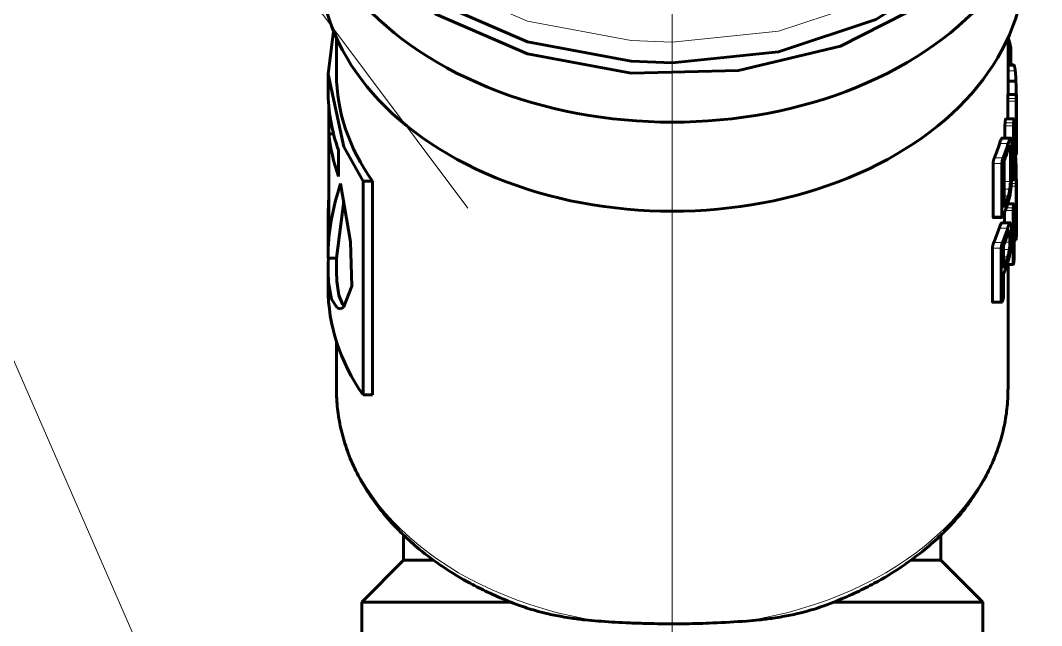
# Model space of a CAD drawing. Header units: millimetres. Extents: x -718 to 68664, y -49984 to -979.
# Drawn here: x 13132 to 13740, y -37069 to -36709 of the extents above; entities that cross this region are included whole.
import ezdxf

# ---------------------------------------------------------------- set-up
doc = ezdxf.new("R2010")
doc.units = ezdxf.units.MM
doc.linetypes.add('K5LT_BASIC', pattern=[0])
doc.linetypes.add('K5LT_THIN', pattern=[0])
doc.layers.add('Text', color=7, linetype='Continuous', lineweight=15)
doc.layers.add('ГВС (Т3)_20', color=10, linetype='Continuous', lineweight=25)
doc.layers.add('Системный слой (1)', color=7, linetype='Continuous', true_color=0xc26c6c6c)

# ---------------------------------------------------------------- blocks, each defined once
blk = doc.blocks.new('U657')
at = {"layer": 'Системный слой (1)', "color": 150, "linetype": 'K5LT_BASIC', "lineweight": 60, "true_color": 0x0080ff}
for p, q in [((780.031, 160.318), (775.555, 159.388)), ((775.555, 159.388), (771.457, 156.675)), ((771.457, 156.675), (768.084, 152.409)), ((768.084, 152.409), (765.722, 146.95)), ((765.722, 146.95), (764.571, 140.762)), ((764.571, 140.762), (764.475, 138.318)), ((764.475, 138.318), (765.133, 131.987)), ((765.133, 131.987), (767.052, 126.192)), ((767.052, 126.192), (770.068, 121.423)), ((770.068, 121.423), (773.928, 118.083)), ((773.928, 118.083), (778.304, 116.455)), ((778.304, 116.455), (780.031, 116.318))]:
    blk.add_line(p, q, dxfattribs=at)
blk = doc.blocks.new('U662')
at = {"layer": 'Системный слой (1)', "color": 7, "linetype": 'K5LT_THIN', "lineweight": 18}
for p, q in [((781.263, 160.318), (776.786, 159.388)), ((776.786, 159.388), (772.688, 156.675)), ((772.688, 156.675), (769.316, 152.409)), ((769.316, 152.409), (766.954, 146.95)), ((766.954, 146.95), (765.803, 140.762)), ((765.803, 140.762), (765.706, 138.318)), ((765.706, 138.318), (766.364, 131.987)), ((766.364, 131.987), (768.283, 126.192)), ((768.283, 126.192), (771.299, 121.423)), ((771.299, 121.423), (775.159, 118.083)), ((775.159, 118.083), (779.535, 116.455)), ((779.535, 116.455), (781.263, 116.318))]:
    blk.add_line(p, q, dxfattribs=at)
blk = doc.blocks.new('U720')
at = {"layer": 'Системный слой (1)', "color": 150, "linetype": 'K5LT_BASIC', "lineweight": 60, "true_color": 0x0080ff}
for p, q in [((745.03, 158.318), (747.882, 158.318)), ((763.796, 158.318), (765.958, 158.318))]:
    blk.add_line(p, q, dxfattribs=at)
blk = doc.blocks.new('U721')
at = {"layer": 'Системный слой (1)', "color": 150, "linetype": 'K5LT_BASIC', "lineweight": 60, "true_color": 0x0080ff}
for p, q in [((745.03, 118.318), (752.456, 118.318)), ((762.596, 118.318), (765.958, 118.318))]:
    blk.add_line(p, q, dxfattribs=at)
blk = doc.blocks.new('U725')
at = {"layer": 'Системный слой (1)', "color": 150, "linetype": 'K5LT_BASIC', "lineweight": 60, "true_color": 0x0080ff}
for p, q in [((734.858, 154.318), (734.858, 152.532)), ((734.858, 124.104), (734.858, 122.318))]:
    blk.add_line(p, q, dxfattribs=at)
blk = doc.blocks.new('U726')
at = {"layer": 'Системный слой (1)', "color": 150, "linetype": 'K5LT_BASIC', "lineweight": 60, "true_color": 0x0080ff}
for p, q in [((779.324, 160.318), (774.848, 159.388)), ((779.678, 160.313), (779.324, 160.318)), ((774.848, 159.388), (770.75, 156.675)), ((770.75, 156.675), (767.377, 152.409)), ((767.377, 152.409), (765.015, 146.95)), ((765.015, 146.95), (763.864, 140.762)), ((763.864, 140.762), (764.021, 134.367)), ((764.021, 134.367), (765.472, 128.306)), ((765.472, 128.306), (768.096, 123.092)), ((768.096, 123.092), (771.669, 119.167)), ((771.669, 119.167), (775.89, 116.861)), ((775.89, 116.861), (779.324, 116.318)), ((779.324, 116.318), (779.678, 116.324))]:
    blk.add_line(p, q, dxfattribs=at)
blk = doc.blocks.new('U727')
at = {"layer": 'Системный слой (1)', "color": 150, "linetype": 'K5LT_BASIC', "lineweight": 60, "true_color": 0x0080ff}
for p, q in [((762.85, 117.829), (762.596, 117.826)), ((763.118, 117.835), (762.85, 117.829)), ((763.39, 117.844), (763.118, 117.835))]:
    blk.add_line(p, q, dxfattribs=at)
blk = doc.blocks.new('U728')
at = {"layer": 'Системный слой (1)', "color": 150, "linetype": 'K5LT_BASIC', "lineweight": 60, "true_color": 0x0080ff}
for p, q in [((759.675, 118.092), (759.85, 118.097)), ((759.85, 118.097), (759.958, 118.116)), ((759.958, 118.116), (759.992, 118.147)), ((759.992, 118.147), (759.992, 118.148))]:
    blk.add_line(p, q, dxfattribs=at)
blk = doc.blocks.new('U729')
at = {"layer": 'Системный слой (1)', "color": 150, "linetype": 'K5LT_BASIC', "lineweight": 60, "true_color": 0x0080ff}
for p, q in [((756.016, 117.955), (756.047, 117.958)), ((756.047, 117.958), (756.073, 117.961)), ((756.073, 117.961), (756.085, 117.965)), ((756.083, 117.967), (756.08, 117.968)), ((756.084, 117.966), (756.083, 117.967)), ((756.085, 117.965), (756.084, 117.966))]:
    blk.add_line(p, q, dxfattribs=at)
blk = doc.blocks.new('U730')
at = {"layer": 'Системный слой (1)', "color": 150, "linetype": 'K5LT_BASIC', "lineweight": 60, "true_color": 0x0080ff}
for p, q in [((757.473, 117.821), (757.51, 117.821)), ((757.51, 117.821), (757.535, 117.821)), ((757.535, 117.821), (757.544, 117.821)), ((757.544, 117.821), (757.542, 117.822))]:
    blk.add_line(p, q, dxfattribs=at)
blk = doc.blocks.new('U731')
at = {"layer": 'Системный слой (1)', "color": 150, "linetype": 'K5LT_BASIC', "lineweight": 60, "true_color": 0x0080ff}
for p, q in [((759.333, 118.178), (759.431, 118.181)), ((759.431, 118.181), (759.491, 118.193)), ((759.491, 118.193), (759.509, 118.213)), ((759.509, 118.213), (759.509, 118.213))]:
    blk.add_line(p, q, dxfattribs=at)
blk = doc.blocks.new('U732')
at = {"layer": 'Системный слой (1)', "color": 150, "linetype": 'K5LT_BASIC', "lineweight": 60, "true_color": 0x0080ff}
for p, q in [((750.224, 118.71), (750.215, 118.699)), ((750.251, 118.717), (750.224, 118.71)), ((750.292, 118.719), (750.251, 118.717))]:
    blk.add_line(p, q, dxfattribs=at)
blk.add_arc((750.228, 118.699), 0.0139, 181.42736, 206.19226, dxfattribs=at)
blk = doc.blocks.new('U733')
at = {"layer": 'Системный слой (1)', "color": 150, "linetype": 'K5LT_BASIC', "lineweight": 60, "true_color": 0x0080ff}
for p, q in [((755.267, 118.672), (755.255, 118.661)), ((755.255, 118.661), (755.267, 118.645)), ((755.298, 118.677), (755.267, 118.672)), ((755.267, 118.645), (755.299, 118.626)), ((755.341, 118.679), (755.298, 118.677)), ((755.299, 118.626), (755.341, 118.608))]:
    blk.add_line(p, q, dxfattribs=at)
blk = doc.blocks.new('U734')
at = {"layer": 'Системный слой (1)', "color": 150, "linetype": 'K5LT_BASIC', "lineweight": 60, "true_color": 0x0080ff}
for p, q in [((757.518, 117.993), (757.509, 117.989)), ((757.509, 117.989), (757.509, 117.988)), ((757.509, 117.988), (757.509, 117.987)), ((757.509, 117.987), (757.51, 117.986)), ((757.545, 117.996), (757.518, 117.993)), ((757.586, 117.997), (757.545, 117.996))]:
    blk.add_line(p, q, dxfattribs=at)
blk = doc.blocks.new('U735')
at = {"layer": 'Системный слой (1)', "color": 150, "linetype": 'K5LT_BASIC', "lineweight": 60, "true_color": 0x0080ff}
for p, q in [((754.871, 118.127), (754.914, 118.137)), ((754.914, 118.137), (754.94, 118.151)), ((754.94, 118.151), (754.949, 118.167)), ((754.949, 118.167), (754.948, 118.171))]:
    blk.add_line(p, q, dxfattribs=at)
blk = doc.blocks.new('U736')
at = {"layer": 'Системный слой (1)', "color": 150, "linetype": 'K5LT_BASIC', "lineweight": 60, "true_color": 0x0080ff}
for p, q in [((757.798, 117.825), (757.544, 117.823)), ((758.066, 117.83), (757.798, 117.825)), ((758.337, 117.838), (758.066, 117.83))]:
    blk.add_line(p, q, dxfattribs=at)
blk = doc.blocks.new('U737')
at = {"layer": 'Системный слой (1)', "color": 150, "linetype": 'K5LT_BASIC', "lineweight": 60, "true_color": 0x0080ff}
for p, q in [((762.525, 117.819), (762.562, 117.819)), ((762.562, 117.819), (762.587, 117.819)), ((762.587, 117.819), (762.596, 117.82)), ((762.596, 117.82), (762.595, 117.82))]:
    blk.add_line(p, q, dxfattribs=at)
blk = doc.blocks.new('U738')
at = {"layer": 'Системный слой (1)', "color": 150, "linetype": 'K5LT_BASIC', "lineweight": 60, "true_color": 0x0080ff}
for p, q in [((764.361, 118.01), (764.358, 118.003)), ((764.351, 117.996), (764.339, 117.989)), ((764.358, 118.003), (764.351, 117.996))]:
    blk.add_line(p, q, dxfattribs=at)
blk = doc.blocks.new('U739')
at = {"layer": 'Системный слой (1)', "color": 150, "linetype": 'K5LT_BASIC', "lineweight": 60, "true_color": 0x0080ff}
for p, q in [((752.466, 118.011), (752.456, 118.006)), ((752.493, 118.014), (752.466, 118.011)), ((752.534, 118.015), (752.493, 118.014)), ((752.456, 118.006), (752.457, 118.005)), ((752.457, 118.005), (752.457, 118.004)), ((752.457, 118.004), (752.458, 118.003))]:
    blk.add_line(p, q, dxfattribs=at)
blk = doc.blocks.new('U740')
at = {"layer": 'Системный слой (1)', "color": 150, "linetype": 'K5LT_BASIC', "lineweight": 60, "true_color": 0x0080ff}
for p, q in [((761.068, 117.94), (761.1, 117.943)), ((761.1, 117.943), (761.125, 117.945)), ((761.125, 117.945), (761.137, 117.95)), ((761.135, 117.951), (761.132, 117.953)), ((761.137, 117.95), (761.135, 117.951)), ((761.137, 117.95), (761.137, 117.95))]:
    blk.add_line(p, q, dxfattribs=at)
blk = doc.blocks.new('U741')
at = {"layer": 'Системный слой (1)', "color": 150, "linetype": 'K5LT_BASIC', "lineweight": 60, "true_color": 0x0080ff}
for p, q in [((751.064, 158.818), (752.055, 158.818)), ((752.851, 158.818), (755.568, 158.818)), ((762.806, 158.818), (763.796, 158.818))]:
    blk.add_line(p, q, dxfattribs=at)
blk = doc.blocks.new('U742')
at = {"layer": 'Системный слой (1)', "color": 150, "linetype": 'K5LT_BASIC', "lineweight": 60, "true_color": 0x0080ff}
for p, q in [((750.643, 158.177), (750.095, 157.959)), ((751.472, 158.299), (750.643, 158.177)), ((752.055, 158.318), (751.472, 158.299)), ((750.095, 157.959), (749.949, 157.843))]:
    blk.add_line(p, q, dxfattribs=at)
blk = doc.blocks.new('U743')
at = {"layer": 'Системный слой (1)', "color": 150, "linetype": 'K5LT_BASIC', "lineweight": 60, "true_color": 0x0080ff}
for p, q in [((755.568, 158.818), (754.576, 158.77)), ((756.56, 158.77), (755.568, 158.818))]:
    blk.add_line(p, q, dxfattribs=at)
blk = doc.blocks.new('U744')
at = {"layer": 'Системный слой (1)', "color": 150, "linetype": 'K5LT_BASIC', "lineweight": 60, "true_color": 0x0080ff}
for p, q in [((763.796, 158.818), (759.479, 157.888)), ((766.365, 158.494), (763.796, 158.818)), ((759.479, 157.888), (757.43, 156.736))]:
    blk.add_line(p, q, dxfattribs=at)
blk = doc.blocks.new('U745')
at = {"layer": 'Системный слой (1)', "color": 150, "linetype": 'K5LT_BASIC', "lineweight": 60, "true_color": 0x0080ff}
for p, q in [((751.396, 158.794), (750.402, 158.609)), ((752.055, 158.818), (751.396, 158.794)), ((752.31, 158.815), (752.055, 158.818)), ((752.575, 158.806), (752.31, 158.815)), ((752.851, 158.791), (752.575, 158.806)), ((749.892, 158.288), (749.828, 158.101)), ((750.402, 158.609), (749.892, 158.288)), ((749.828, 158.101), (749.903, 157.897)), ((749.903, 157.897), (751.175, 157.406)), ((753.814, 157.48), (757.284, 158.073)), ((751.175, 157.406), (753.814, 157.48))]:
    blk.add_line(p, q, dxfattribs=at)

msp = doc.modelspace()

# ---------------------------------------------------------------- linework, layer by layer
at = {"layer": 'Text'}
msp.add_line((13520.38, -35223.3), (13520.38, -38810.52), dxfattribs=at)
for points in [[(13398.6, -36820.43), (12912.48, -36171.62)], [(13376.14, -37479.49), (13002.29, -36622.82)]]:
    msp.add_lwpolyline(points, dxfattribs=at)
at = {"layer": 'ГВС (Т3)_20', "lineweight": 60}
for p, q in [((13721.66, -36722.97), (13720.44, -36718.85)), ((13722.11, -36734.95), (13722.11, -36726.37)), ((13720.38, -36734.95), (13723.47, -36734.95)), ((13720.38, -36735.17), (13723.77, -36735.17)), ((13720.38, -36744.67), (13725.13, -36744.67)), ((13720.28, -36767.19), (13720.28, -36756.73)), ((13720.37, -36752.6), (13720.37, -36752.61)), ((13720.37, -36752.6), (13725.37, -36752.6)), ((13725.28, -36782.17), (13725.28, -36756.73)), ((13725.38, -36784.74), (13725.38, -36753.31)), ((13315.86, -36776.02), (13315.86, -36760.43)), ((13719.04, -36767.19), (13724.07, -36767.19)), ((13315.86, -36832.8), (13315.86, -36776.02)), ((13318.58, -36776.02), (13315.86, -36776.02)), ((13718.55, -36778.64), (13718.55, -36771.27)), ((13723.6, -36802.7), (13723.6, -36771.27)), ((13724.18, -36799.28), (13724.18, -36773.84)), ((13717.02, -36778.64), (13717, -36778.64)), ((13717.02, -36778.64), (13722.1, -36778.64)), ((13722.65, -36801.15), (13722.65, -36781.81)), ((13321.58, -36801.47), (13321.58, -36785.87)), ((13721.44, -36783.47), (13721.44, -36783.47)), ((13721.79, -36804.58), (13721.79, -36785.23)), ((13724.18, -36788.76), (13725.29, -36788.76)), ((13724.18, -36788.86), (13725.32, -36788.86)), ((13724.77, -36788.86), (13724.8, -36789.05)), ((13711.56, -36825.15), (13711.56, -36793.73)), ((13716.78, -36825.15), (13716.78, -36793.73)), ((13718.17, -36820.04), (13718.17, -36792.01)), ((13724.18, -36795.19), (13725.19, -36795.19)), ((13336.21, -36931.58), (13336.21, -36804.26)), ((13341.79, -36804.26), (13336.21, -36804.26)), ((13341.79, -36931.58), (13341.79, -36804.26)), ((13722.59, -36803.48), (13723.68, -36803.48)), ((13723.81, -36803.13), (13725.35, -36803.13)), ((13725.36, -36835.27), (13725.36, -36803.83)), ((13725.24, -36832.7), (13725.24, -36807.26)), ((13320.38, -36850.05), (13324.82, -36816.13)), ((13720.2, -36817.71), (13723.92, -36817.71)), ((13720.23, -36817.71), (13720.23, -36817.61)), ((13718.37, -36829.08), (13718.37, -36822.92)), ((13723.42, -36853.23), (13723.42, -36821.79)), ((13724.03, -36849.8), (13724.03, -36824.36)), ((13711.74, -36826.01), (13716.96, -36826.01)), ((13716.81, -36829.08), (13716.77, -36829.08)), ((13716.77, -36829.08), (13721.86, -36829.08)), ((13716.81, -36829.08), (13721.89, -36829.08)), ((13722.43, -36837.18), (13722.43, -36831.55)), ((13721.17, -36834), (13721.17, -36834)), ((13721.54, -36840.6), (13721.54, -36835.74)), ((13717.8, -36856.03), (13717.8, -36842.54)), ((13724.03, -36839.28), (13725.25, -36839.28)), ((13724.03, -36839.38), (13725.28, -36839.38)), ((13711.14, -36875.64), (13711.14, -36844.25)), ((13716.38, -36875.64), (13716.38, -36844.25)), ((13320.38, -36850.05), (13315.38, -36850.05)), ((13320.38, -36858.02), (13320.38, -36850.05)), ((13719.79, -36854), (13723.51, -36854)), ((13717.8, -36872.22), (13717.8, -36859.43)), ((13711.35, -36876.42), (13716.58, -36876.42)), ((13341.79, -36931.58), (13336.21, -36931.58)), ((13360.38, -37029.99), (13360.38, -37015.07)), ((13680.38, -37029.99), (13680.38, -37015.07)), ((13360.38, -37029.99), (13335.38, -37054.99)), ((13680.38, -37029.99), (13705.38, -37054.99)), ((13335.38, -37054.99), (13335.38, -37094.99)), ((13335.38, -37054.99), (13424.38, -37054.99)), ((13616.39, -37054.99), (13705.38, -37054.99)), ((13705.38, -37054.99), (13705.38, -37094.99))]:
    msp.add_line(p, q, dxfattribs=at)
at = {"layer": 'ГВС (Т3)_20', "lineweight": 18}
for p, q in [((13720.38, -36722.97), (13721.66, -36722.97)), ((13720.38, -36726.37), (13722.11, -36726.37)), ((13720.38, -36738.53), (13724.69, -36738.53)), ((13720.28, -36756.73), (13725.28, -36756.73)), ((13720.3, -36755.11), (13725.3, -36755.11)), ((13720.34, -36753.33), (13725.34, -36753.33)), ((13720.37, -36752.61), (13725.37, -36752.61)), ((13718.65, -36769.64), (13723.69, -36769.64)), ((13718.87, -36767.86), (13723.9, -36767.86)), ((13719.01, -36767.24), (13724.04, -36767.24)), ((13718.55, -36771.27), (13723.6, -36771.27)), ((13715.4, -36781.85), (13720.52, -36781.85)), ((13717, -36778.64), (13722.09, -36778.64)), ((13720.53, -36785.23), (13721.79, -36785.23)), ((13711.56, -36793.73), (13716.78, -36793.73)), ((13712.28, -36790.32), (13717.49, -36790.32)), ((13724.18, -36789.05), (13724.8, -36789.05)), ((13718.17, -36804.58), (13721.79, -36804.58)), ((13722.44, -36805.63), (13725.26, -36805.63)), ((13722.57, -36803.85), (13725.31, -36803.85)), ((13722.62, -36802.7), (13723.6, -36802.7)), ((13723.81, -36803.14), (13725.35, -36803.14)), ((13718.17, -36808.99), (13721.43, -36808.99)), ((13718.17, -36813.28), (13720.52, -36813.28)), ((13722.29, -36807.26), (13725.24, -36807.26)), ((13719.98, -36818.38), (13723.74, -36818.38)), ((13720.18, -36817.76), (13723.89, -36817.76)), ((13711.56, -36825.15), (13716.78, -36825.15)), ((13718.79, -36821.79), (13723.42, -36821.79)), ((13719.37, -36820.17), (13723.51, -36820.17)), ((13715.1, -36832.35), (13720.24, -36832.35)), ((13720.24, -36835.74), (13721.54, -36835.74)), ((13721.17, -36834), (13721.17, -36834)), ((13711.89, -36840.84), (13717.11, -36840.84)), ((13718.54, -36840.6), (13721.54, -36840.6)), ((13711.14, -36844.25), (13716.38, -36844.25)), ((13717.8, -36844.98), (13721.17, -36844.98)), ((13717.8, -36849.27), (13720.23, -36849.27)), ((13720.05, -36853.23), (13723.42, -36853.23)), ((13711.14, -36875.64), (13716.38, -36875.64))]:
    msp.add_line(p, q, dxfattribs=at)
at = {"layer": 'ГВС (Т3)_20', "lineweight": 60}
for centre, major_axis, ratio, start_param, end_param in [((13520.38, -36613.6), (-220, 0), 0.707107, 0, 3.141593), ((13520.38, -36673.71), (-210, 0), 0.707107, 0, 3.141593), ((13520.38, -36740.6), (-200, 0), 0.707107, 0, 0.466903), ((13520.38, -36750.51), (-205, 0), 0.707107, 0, 0.246457), ((13520.38, -36787.98), (-205, 0), 0.900046, 3.17309, 3.250764), ((13520.38, -36766.1), (-205, 0), 0.707107, 0.068483, 0.246457), ((13520.38, -36794.55), (-205, 0), 0.933996, 3.171815, 3.249961), ((13520.38, -36750.48), (200, 0), 0.707107, -0.285564, -0.223719), ((13520.38, -36750.48), (205, 0), 0.707107, -0.278411, -0.218173), ((13520.38, -36753.88), (205, 0), 0.707107, -0.266166, -0.218165), ((13520.38, -36789.42), (-205, 0), 0.105763, 3.16735, 3.171815), ((13520.38, -36786.02), (205, 0), 0.537547, -0.025757, -0.020273), ((13520.38, -36850.05), (-205, 0), 0.809289, 6.012699, 6.283185), ((13520.38, -36781.91), (205, 0), 0.707107, -0.266166, -0.218165), ((13520.38, -36785.31), (205, 0), 0.707107, -0.278411, -0.218173), ((13520.38, -36839.7), (-205, 0), 0.900046, 3.179547, 3.257259), ((13520.38, -36846.31), (-205, 0), 0.933996, 3.178271, 3.256455), ((13520.38, -36893.16), (0, 366.35), 0.559575, -1.399857, -1.397121), ((13520.38, -36963.49), (0, 779.79), 0.262891, -1.400774, -1.399857), ((13520.38, -36800.07), (200, 0), 0.707107, -0.292439, -0.230306), ((13520.38, -36800.07), (205, 0), 0.707107, -0.285104, -0.224591), ((13520.38, -36803.47), (205, 0), 0.707107, -0.272861, -0.224779), ((13520.38, -36840.08), (-205, 0), 0.105763, 3.173806, 3.178271), ((13520.38, -36835.83), (205, 0), 0.537547, -0.032213, -0.026728), ((13520.38, -36816.96), (205, 0), 0.707107, -0.272861, -0.224779), ((13520.38, -36820.37), (205, 0), 0.707107, -0.272861, -0.224802), ((13520.38, -36867.92), (-205, 0), 0.707107, 0, 0.454646)]:
    msp.add_ellipse(centre, major_axis=major_axis, ratio=ratio, start_param=start_param, end_param=end_param, dxfattribs=at)
at = {"layer": 'ГВС (Т3)_20', "lineweight": 18}
for major_axis, start_param, end_param in [((-200, 0), 0, 1.348049), ((200, 0), 4.935137, 6.283185)]:
    msp.add_ellipse((13520.38, -36928.27), major_axis=major_axis, ratio=0.707107, start_param=start_param, end_param=end_param, dxfattribs=at)
at = {"layer": 'ГВС (Т3)_20', "lineweight": 60}
for points, knots in [([(13721.66, -36722.97), (13721.71, -36723.16), (13721.79, -36723.5), (13721.89, -36723.98), (13721.95, -36724.35), (13722, -36724.68), (13722.04, -36725), (13722.07, -36725.29), (13722.09, -36725.54), (13722.11, -36725.93), (13722.11, -36726.2), (13722.11, -36726.37)], [0, 0, 0, 0, 2.543696, 4.054479, 5.009695, 6.092528, 7.153958, 7.937966, 8.814073, 9.704177, 12, 12, 12, 12]), ([(13723.77, -36735.17), (13723.81, -36735.17), (13723.93, -36735.21), (13724.11, -36735.49), (13724.29, -36736.09), (13724.43, -36736.74), (13724.57, -36737.56), (13724.66, -36738.24), (13724.69, -36738.53)], [0, 0, 0, 0, 1.064452, 3.750026, 4.989202, 6.252938, 7.887654, 9, 9, 9, 9]), ([(13724.69, -36738.53), (13724.71, -36738.73), (13724.76, -36739.14), (13724.83, -36739.88), (13724.9, -36740.67), (13724.99, -36741.96), (13725.07, -36743.27), (13725.12, -36744.35), (13725.13, -36744.67)], [0, 0, 0, 0, 1.102826, 2.116591, 3.676838, 4.773256, 7.796527, 9, 9, 9, 9]), ([(13720.3, -36755.11), (13720.3, -36755.25), (13720.29, -36755.46), (13720.29, -36755.76), (13720.28, -36756.19), (13720.28, -36756.53), (13720.28, -36756.73)], [0, 0, 0, 0, 1.645394, 2.474411, 3.595864, 7, 7, 7, 7]), ([(13720.34, -36753.33), (13720.34, -36753.42), (13720.34, -36753.59), (13720.33, -36753.88), (13720.32, -36754.17), (13720.31, -36754.58), (13720.3, -36754.9), (13720.3, -36755.11)], [0, 0, 0, 0, 1.568169, 2.751651, 4.144738, 5.451486, 8, 8, 8, 8]), ([(13720.37, -36752.61), (13720.37, -36752.64), (13720.36, -36752.69), (13720.36, -36752.82), (13720.35, -36752.99), (13720.35, -36753.17), (13720.34, -36753.33)], [0, 0, 0, 0, 2.391246, 3.48986, 4.458949, 7, 7, 7, 7]), ([(13725.3, -36755.11), (13725.3, -36755.25), (13725.3, -36755.46), (13725.29, -36755.76), (13725.29, -36756.19), (13725.28, -36756.53), (13725.28, -36756.73)], [0, 0, 0, 0, 1.64535, 2.474343, 3.595792, 7, 7, 7, 7]), ([(13725.34, -36753.33), (13725.34, -36753.41), (13725.34, -36753.61), (13725.33, -36753.94), (13725.32, -36754.28), (13725.31, -36754.65), (13725.31, -36754.93), (13725.3, -36755.11)], [0, 0, 0, 0, 1.425278, 3.307039, 4.630418, 5.84582, 8, 8, 8, 8]), ([(13725.37, -36752.61), (13725.37, -36752.64), (13725.36, -36752.69), (13725.36, -36752.81), (13725.35, -36752.98), (13725.35, -36753.17), (13725.34, -36753.33)], [0, 0, 0, 0, 2.348558, 3.404516, 4.330799, 7, 7, 7, 7]), ([(13718.65, -36769.64), (13718.63, -36769.78), (13718.61, -36770.07), (13718.58, -36770.49), (13718.56, -36770.91), (13718.55, -36771.16), (13718.55, -36771.27)], [0, 0, 0, 0, 1.665066, 3.365567, 5.145554, 7, 7, 7, 7]), ([(13718.87, -36767.86), (13718.85, -36767.95), (13718.81, -36768.17), (13718.76, -36768.58), (13718.7, -36769.09), (13718.66, -36769.46), (13718.65, -36769.64)], [0, 0, 0, 0, 1.420944, 3.024451, 5.065312, 7, 7, 7, 7]), ([(13719.01, -36767.24), (13718.98, -36767.33), (13718.93, -36767.51), (13718.88, -36767.77), (13718.87, -36767.86)], [0, 0, 0, 0, 3.469355, 5, 5, 5, 5]), ([(13723.69, -36769.64), (13723.68, -36769.78), (13723.65, -36770.07), (13723.62, -36770.49), (13723.6, -36770.91), (13723.6, -36771.16), (13723.6, -36771.27)], [0, 0, 0, 0, 1.664852, 3.365117, 5.145171, 7, 7, 7, 7]), ([(13723.9, -36767.86), (13723.89, -36767.95), (13723.86, -36768.15), (13723.81, -36768.47), (13723.77, -36768.8), (13723.73, -36769.17), (13723.7, -36769.46), (13723.69, -36769.64)], [0, 0, 0, 0, 1.510523, 3.286535, 4.542808, 5.730612, 8, 8, 8, 8]), ([(13724.04, -36767.24), (13724.02, -36767.31), (13723.98, -36767.48), (13723.93, -36767.73), (13723.9, -36767.86)], [0, 0, 0, 0, 2.71056, 5, 5, 5, 5]), ([(13717, -36778.64), (13716.93, -36778.64), (13716.81, -36778.7), (13716.64, -36778.89), (13716.5, -36779.09), (13716.34, -36779.39), (13716.15, -36779.79), (13715.9, -36780.4), (13715.65, -36781.09), (13715.47, -36781.64), (13715.4, -36781.85)], [0, 0, 0, 0, 2.082279, 3.092152, 4.117345, 5.176457, 6.57186, 7.883338, 9.84757, 11, 11, 11, 11]), ([(13722.09, -36778.64), (13722.02, -36778.64), (13721.9, -36778.7), (13721.71, -36778.92), (13721.54, -36779.19), (13721.39, -36779.5), (13721.13, -36780.08), (13720.84, -36780.88), (13720.59, -36781.66), (13720.52, -36781.85)], [0, 0, 0, 0, 1.64083, 3.064282, 4.256613, 5.124851, 6.001187, 9.01839, 10, 10, 10, 10]), ([(13721.44, -36783.47), (13721.4, -36783.47), (13721.33, -36783.5), (13721.22, -36783.61), (13721.12, -36783.76), (13721.02, -36783.93), (13720.9, -36784.19), (13720.73, -36784.62), (13720.59, -36785.04), (13720.52, -36785.26)], [0, 0, 0, 0, 1.620683, 3.025047, 4.189607, 5.026075, 6.060009, 8.045465, 10, 10, 10, 10]), ([(13725.34, -36788.25), (13725.34, -36788.15), (13725.35, -36787.95), (13725.36, -36787.39), (13725.37, -36786.87), (13725.37, -36786.47)], [0, 0, 0, 0, 1.282526, 2.352049, 6, 6, 6, 6]), ([(13725.37, -36786.47), (13725.37, -36786.29), (13725.37, -36786.03), (13725.37, -36785.69), (13725.38, -36785.44), (13725.38, -36785.2), (13725.38, -36784.97), (13725.38, -36784.82), (13725.38, -36784.74)], [0, 0, 0, 0, 2.566828, 3.771722, 5.150837, 6.366147, 7.417395, 9, 9, 9, 9]), ([(13712.28, -36790.32), (13712.23, -36790.46), (13712.11, -36790.75), (13711.96, -36791.19), (13711.84, -36791.6), (13711.76, -36791.92), (13711.7, -36792.21), (13711.66, -36792.45), (13711.62, -36792.69), (13711.59, -36792.94), (13711.57, -36793.2), (13711.56, -36793.47), (13711.56, -36793.64), (13711.56, -36793.73)], [0, 0, 0, 0, 2.163288, 4.33835, 5.589383, 6.856485, 7.836821, 8.664021, 9.467708, 10.455216, 11.614508, 12.647784, 14, 14, 14, 14]), ([(13717.49, -36790.32), (13717.41, -36790.52), (13717.29, -36790.83), (13717.16, -36791.24), (13717.09, -36791.48), (13717.03, -36791.73), (13716.95, -36792.06), (13716.88, -36792.47), (13716.81, -36793.01), (13716.78, -36793.42), (13716.78, -36793.68), (13716.78, -36793.73)], [0, 0, 0, 0, 2.659363, 3.768749, 4.33254, 5.108797, 6.140093, 7.442054, 8.808615, 11.339661, 12, 12, 12, 12]), ([(13724.8, -36789.05), (13724.82, -36789.26), (13724.86, -36789.66), (13724.92, -36790.4), (13724.99, -36791.19), (13725.07, -36792.49), (13725.14, -36793.79), (13725.18, -36794.88), (13725.19, -36795.19)], [0, 0, 0, 0, 1.103215, 2.117334, 3.678106, 4.774684, 7.797109, 9, 9, 9, 9]), ([(13722.09, -36808.89), (13722.19, -36808.11), (13722.31, -36807.05), (13722.44, -36805.73), (13722.51, -36804.84), (13722.57, -36803.92), (13722.61, -36803.02), (13722.64, -36802.09), (13722.65, -36801.49), (13722.65, -36801.15)], [0, 0, 0, 0, 2.746743, 3.712532, 4.724647, 6.024639, 7.220936, 8.314093, 10, 10, 10, 10]), ([(13723.9, -36802.7), (13723.93, -36802.57), (13723.96, -36802.33), (13724.04, -36801.78), (13724.08, -36801.34), (13724.11, -36801)], [0, 0, 0, 0, 1.844905, 2.830596, 6, 6, 6, 6]), ([(13724.11, -36801), (13724.12, -36800.86), (13724.13, -36800.65), (13724.15, -36800.36), (13724.16, -36800.11), (13724.17, -36799.85), (13724.18, -36799.57), (13724.18, -36799.38), (13724.18, -36799.28)], [0, 0, 0, 0, 1.946392, 2.923351, 4.168485, 5.564325, 6.980058, 9, 9, 9, 9]), ([(13721.43, -36808.99), (13721.49, -36808.58), (13721.58, -36807.9), (13721.68, -36806.93), (13721.74, -36806.2), (13721.77, -36805.55), (13721.79, -36805.04), (13721.79, -36804.72), (13721.79, -36804.58)], [0, 0, 0, 0, 2.254477, 3.777838, 5.478674, 6.6135, 7.878521, 9, 9, 9, 9]), ([(13723.71, -36803.46), (13723.73, -36803.4), (13723.76, -36803.3), (13723.8, -36803.16), (13723.83, -36803.06), (13723.85, -36802.96), (13723.88, -36802.84), (13723.89, -36802.76), (13723.9, -36802.7)], [0, 0, 0, 0, 2.944921, 4.268306, 5.644742, 6.794748, 7.717855, 9, 9, 9, 9]), ([(13725.26, -36805.63), (13725.26, -36805.77), (13725.25, -36805.98), (13725.25, -36806.28), (13725.24, -36806.72), (13725.24, -36807.05), (13725.24, -36807.26)], [0, 0, 0, 0, 1.645434, 2.474482, 3.595846, 7, 7, 7, 7]), ([(13725.31, -36803.85), (13725.31, -36803.93), (13725.3, -36804.14), (13725.29, -36804.46), (13725.28, -36804.8), (13725.27, -36805.18), (13725.27, -36805.45), (13725.26, -36805.63)], [0, 0, 0, 0, 1.425297, 3.306976, 4.630196, 5.845429, 8, 8, 8, 8]), ([(13725.35, -36803.14), (13725.35, -36803.16), (13725.34, -36803.21), (13725.34, -36803.34), (13725.33, -36803.5), (13725.32, -36803.69), (13725.31, -36803.85)], [0, 0, 0, 0, 2.348432, 3.404334, 4.330581, 7, 7, 7, 7]), ([(13720.52, -36816.69), (13720.66, -36816.27), (13720.9, -36815.42), (13721.26, -36813.93), (13721.53, -36812.58), (13721.82, -36810.87), (13721.99, -36809.74), (13722.09, -36808.89)], [0, 0, 0, 0, 1.65335, 3.135278, 4.897556, 5.672289, 8, 8, 8, 8]), ([(13720.52, -36813.28), (13720.61, -36813.01), (13720.78, -36812.43), (13721, -36811.48), (13721.23, -36810.33), (13721.36, -36809.49), (13721.43, -36808.99)], [0, 0, 0, 0, 1.716939, 3.321398, 4.808749, 7, 7, 7, 7]), ([(13723.74, -36818.38), (13723.72, -36818.47), (13723.69, -36818.68), (13723.64, -36819), (13723.6, -36819.32), (13723.56, -36819.7), (13723.53, -36819.98), (13723.51, -36820.17)], [0, 0, 0, 0, 1.510772, 3.286533, 4.542021, 5.728926, 8, 8, 8, 8]), ([(13723.89, -36817.76), (13723.86, -36817.84), (13723.81, -36818), (13723.76, -36818.25), (13723.74, -36818.38)], [0, 0, 0, 0, 2.709428, 5, 5, 5, 5]), ([(13711.56, -36825.15), (13711.56, -36825.32), (13711.56, -36825.55), (13711.6, -36825.78), (13711.63, -36825.89), (13711.67, -36825.98), (13711.71, -36826.01), (13711.74, -36826.01)], [0, 0, 0, 0, 2.816795, 4.202927, 5.38089, 6.26643, 8, 8, 8, 8]), ([(13723.51, -36820.17), (13723.5, -36820.31), (13723.48, -36820.59), (13723.44, -36821.02), (13723.42, -36821.44), (13723.42, -36821.68), (13723.42, -36821.79)], [0, 0, 0, 0, 1.665219, 3.365895, 5.145836, 7, 7, 7, 7]), ([(13716.77, -36829.08), (13716.7, -36829.09), (13716.55, -36829.17), (13716.3, -36829.46), (13716.03, -36829.93), (13715.7, -36830.67), (13715.38, -36831.53), (13715.16, -36832.17), (13715.1, -36832.35)], [0, 0, 0, 0, 1.580778, 3.136463, 4.478865, 6.061056, 8.194579, 9, 9, 9, 9]), ([(13721.86, -36829.08), (13721.78, -36829.09), (13721.64, -36829.17), (13721.42, -36829.44), (13721.21, -36829.81), (13720.9, -36830.46), (13720.58, -36831.32), (13720.32, -36832.08), (13720.24, -36832.35)], [0, 0, 0, 0, 1.743774, 2.907759, 4.246476, 5.450608, 7.786219, 9, 9, 9, 9]), ([(13721.17, -36834), (13721.13, -36834), (13721.06, -36834.02), (13720.94, -36834.13), (13720.84, -36834.28), (13720.74, -36834.45), (13720.62, -36834.71), (13720.44, -36835.14), (13720.3, -36835.56), (13720.23, -36835.78)], [0, 0, 0, 0, 1.617462, 3.018904, 4.180863, 5.015488, 6.047455, 8.033879, 10, 10, 10, 10]), ([(13721.54, -36835.74), (13721.54, -36835.55), (13721.53, -36835.16), (13721.5, -36834.74), (13721.45, -36834.46), (13721.41, -36834.25), (13721.32, -36834.05), (13721.23, -36834), (13721.17, -36834)], [0, 0, 0, 0, 1.453022, 3.292223, 4.309773, 5.204408, 6.641948, 9, 9, 9, 9]), ([(13721.85, -36844.89), (13721.96, -36844.12), (13722.08, -36843.07), (13722.2, -36841.77), (13722.28, -36840.89), (13722.34, -36839.97), (13722.39, -36839.08), (13722.42, -36838.14), (13722.43, -36837.53), (13722.43, -36837.18)], [0, 0, 0, 0, 2.715538, 3.672475, 4.677406, 5.972332, 7.168914, 8.267676, 10, 10, 10, 10]), ([(13725.31, -36838.78), (13725.31, -36838.68), (13725.32, -36838.48), (13725.34, -36837.91), (13725.35, -36837.39), (13725.35, -36836.99)], [0, 0, 0, 0, 1.282583, 2.352193, 6, 6, 6, 6]), ([(13725.35, -36836.99), (13725.35, -36836.81), (13725.36, -36836.56), (13725.36, -36836.21), (13725.36, -36835.96), (13725.36, -36835.73), (13725.36, -36835.49), (13725.36, -36835.34), (13725.36, -36835.27)], [0, 0, 0, 0, 2.566713, 3.771554, 5.150611, 6.365895, 7.417145, 9, 9, 9, 9]), ([(13711.89, -36840.84), (13711.83, -36840.98), (13711.71, -36841.28), (13711.56, -36841.71), (13711.44, -36842.12), (13711.36, -36842.44), (13711.3, -36842.73), (13711.25, -36842.97), (13711.22, -36843.21), (13711.18, -36843.46), (13711.16, -36843.72), (13711.15, -36843.99), (13711.14, -36844.16), (13711.14, -36844.25)], [0, 0, 0, 0, 2.169613, 4.345089, 5.594122, 6.85841, 7.837024, 8.661792, 9.461993, 10.443944, 11.599816, 12.633876, 14, 14, 14, 14]), ([(13717.11, -36840.84), (13717.03, -36841.04), (13716.91, -36841.35), (13716.77, -36841.76), (13716.7, -36842), (13716.63, -36842.25), (13716.55, -36842.59), (13716.49, -36842.93), (13716.44, -36843.24), (13716.42, -36843.49), (13716.39, -36843.84), (13716.38, -36844.09), (13716.38, -36844.25)], [0, 0, 0, 0, 2.882471, 4.084609, 4.695275, 5.535812, 6.665178, 8.080251, 8.916797, 9.839455, 10.80215, 13, 13, 13, 13]), ([(13721.17, -36844.98), (13721.23, -36844.56), (13721.3, -36843.99), (13721.38, -36843.28), (13721.43, -36842.8), (13721.47, -36842.29), (13721.5, -36841.79), (13721.53, -36841.21), (13721.54, -36840.83), (13721.54, -36840.6)], [0, 0, 0, 0, 2.596189, 3.512552, 4.47639, 5.721327, 6.895139, 7.998274, 10, 10, 10, 10]), ([(13720.23, -36852.68), (13720.38, -36852.22), (13720.63, -36851.35), (13720.95, -36850.07), (13721.26, -36848.61), (13721.57, -36846.92), (13721.77, -36845.53), (13721.85, -36844.89)], [0, 0, 0, 0, 1.831979, 3.180396, 4.177626, 6.257531, 8, 8, 8, 8]), ([(13720.23, -36849.27), (13720.32, -36849), (13720.48, -36848.42), (13720.72, -36847.47), (13720.95, -36846.32), (13721.09, -36845.48), (13721.17, -36844.98)], [0, 0, 0, 0, 1.712256, 3.312836, 4.798836, 7, 7, 7, 7]), ([(13723.96, -36851.52), (13723.97, -36851.38), (13723.98, -36851.17), (13724, -36850.88), (13724.01, -36850.64), (13724.02, -36850.38), (13724.03, -36850.09), (13724.03, -36849.91), (13724.03, -36849.8)], [0, 0, 0, 0, 1.945719, 2.922169, 4.166288, 5.561206, 6.976639, 9, 9, 9, 9]), ([(13723.53, -36853.98), (13723.56, -36853.92), (13723.59, -36853.83), (13723.63, -36853.69), (13723.66, -36853.58), (13723.69, -36853.48), (13723.71, -36853.37), (13723.73, -36853.28), (13723.74, -36853.23)], [0, 0, 0, 0, 2.943414, 4.266178, 5.642121, 6.791979, 7.715283, 9, 9, 9, 9]), ([(13723.74, -36853.23), (13723.77, -36853.08), (13723.81, -36852.82), (13723.86, -36852.44), (13723.91, -36852.04), (13723.94, -36851.73), (13723.96, -36851.52)], [0, 0, 0, 0, 2.304643, 3.601552, 4.731705, 7, 7, 7, 7]), ([(13717.11, -36875.65), (13717.15, -36875.53), (13717.23, -36875.32), (13717.34, -36874.99), (13717.47, -36874.56), (13717.56, -36874.19), (13717.61, -36873.94)], [0, 0, 0, 0, 1.797751, 2.978198, 4.314108, 7, 7, 7, 7]), ([(13717.61, -36873.94), (13717.64, -36873.81), (13717.68, -36873.61), (13717.72, -36873.33), (13717.75, -36873.1), (13717.77, -36872.86), (13717.79, -36872.55), (13717.8, -36872.35), (13717.8, -36872.22)], [0, 0, 0, 0, 1.900001, 2.817027, 3.980684, 5.279549, 6.48096, 9, 9, 9, 9]), ([(13711.14, -36875.64), (13711.14, -36875.75), (13711.15, -36875.91), (13711.17, -36876.12), (13711.21, -36876.27), (13711.26, -36876.39), (13711.32, -36876.42), (13711.35, -36876.42)], [0, 0, 0, 0, 1.78631, 3.067119, 4.624806, 6.026586, 8, 8, 8, 8]), ([(13716.64, -36876.4), (13716.69, -36876.33), (13716.78, -36876.22), (13716.88, -36876.07), (13716.95, -36875.95), (13717.01, -36875.85), (13717.06, -36875.75), (13717.09, -36875.68), (13717.11, -36875.65)], [0, 0, 0, 0, 3.276426, 4.94159, 6.138607, 7.368219, 8.20861, 9, 9, 9, 9]), ([(13428.84, -37056.69), (13426.73, -37055.91), (13424.65, -37055.1), (13418.44, -37052.6), (13414.39, -37050.83), (13406.89, -37047.28), (13403.42, -37045.53), (13394.42, -37040.65), (13389.03, -37037.39), (13378.9, -37030.58), (13374.14, -37027.04), (13366.43, -37020.66), (13363.43, -37017.85), (13359.35, -37014.12), (13358.4, -37013.13), (13353.75, -37008.42), (13350.31, -37004.55), (13344.07, -36996.74), (13341.25, -36992.8), (13336.49, -36985.32), (13334.47, -36981.79), (13330.67, -36974.31), (13328.92, -36970.33), (13325.94, -36962.4), (13324.69, -36958.46), (13322.69, -36950.57), (13321.92, -36946.64), (13320.84, -36938.8), (13320.52, -36934.89), (13320.4, -36930.09), (13320.38, -36929.2), (13320.38, -36928.3), (13320.38, -36928.28), (13320.38, -36928.27)], [2.673589, 2.673589, 2.673589, 2.673589, 3.044803, 3.044803, 3.787231, 3.787231, 4.449893, 4.449893, 5.549501, 5.549501, 6.614907, 6.614907, 7.380032, 7.380032, 7.639675, 7.639675, 8.62708, 8.62708, 9.577145, 9.577145, 10.391149, 10.391149, 11.279003, 11.279003, 12.138344, 12.138344, 12.980132, 12.980132, 13.808538, 13.808538, 13.996712, 13.996712, 14, 14, 14, 14]), ([(13611.93, -37056.69), (13614.03, -37055.91), (13616.12, -37055.1), (13622.32, -37052.6), (13626.38, -37050.83), (13633.88, -37047.28), (13637.34, -37045.53), (13646.34, -37040.65), (13651.74, -37037.39), (13661.87, -37030.58), (13666.62, -37027.04), (13674.34, -37020.66), (13677.34, -37017.85), (13681.42, -37014.12), (13682.37, -37013.13), (13687.02, -37008.42), (13690.46, -37004.55), (13696.7, -36996.74), (13699.52, -36992.8), (13704.28, -36985.32), (13706.3, -36981.79), (13710.1, -36974.31), (13711.85, -36970.33), (13714.83, -36962.4), (13716.07, -36958.46), (13718.08, -36950.57), (13718.85, -36946.64), (13719.93, -36938.8), (13720.25, -36934.89), (13720.37, -36930.09), (13720.38, -36929.2), (13720.38, -36928.3), (13720.38, -36928.28), (13720.38, -36928.27)], [2.67358, 2.67358, 2.67358, 2.67358, 3.044792, 3.044792, 3.787217, 3.787217, 4.449886, 4.449886, 5.549496, 5.549496, 6.614902, 6.614902, 7.380027, 7.380027, 7.639671, 7.639671, 8.627077, 8.627077, 9.577142, 9.577142, 10.391149, 10.391149, 11.279004, 11.279004, 12.138345, 12.138345, 12.980134, 12.980134, 13.80854, 13.80854, 13.996711, 13.996711, 14, 14, 14, 14]), ([(13476.2, -37066.19), (13473.59, -37066), (13468.25, -37065.52), (13461.09, -37064.62), (13453.43, -37063.39), (13446.26, -37061.92), (13437.6, -37059.68), (13432.12, -37057.9), (13428.84, -37056.69)], [0, 0, 0, 0, 1.397873, 2.86882, 3.920864, 5.658059, 6.951463, 9, 9, 9, 9]), ([(13564.57, -37066.19), (13567.18, -37066), (13572.51, -37065.52), (13579.68, -37064.62), (13587.33, -37063.39), (13594.51, -37061.92), (13603.16, -37059.68), (13608.65, -37057.9), (13611.93, -37056.69)], [0, 0, 0, 0, 1.397868, 2.868809, 3.920849, 5.658044, 6.951453, 9, 9, 9, 9]), ([(13476.2, -37066.19), (13481.63, -37066.6), (13490.54, -37067.14), (13505.31, -37067.69), (13517.3, -37067.87), (13531.18, -37067.77), (13546.02, -37067.37), (13557.98, -37066.68), (13564.57, -37066.19)], [0, 0, 0, 0, 1.694624, 2.747888, 4.500001, 5.31962, 6.945041, 9, 9, 9, 9])]:
    msp.add_open_spline(points, degree=3, knots=knots, dxfattribs=at)
msp.add_open_spline([(13719.04, -36767.19), (13719.03, -36767.19), (13719.02, -36767.2), (13719.01, -36767.24)], degree=3, dxfattribs=at)

# ---------------------------------------------------------------- block references
at = {"layer": 'ГВС (Т3)_20', "xscale": 10, "yscale": 10, "zscale": 10, "rotation": 90}
for name in ['U662', 'U657', 'U726', 'U744', 'U720', 'U721', 'U738', 'U741', 'U727', 'U737', 'U740', 'U728', 'U731', 'U736', 'U745', 'U734', 'U730', 'U743', 'U729', 'U733', 'U735', 'U739', 'U742', 'U732', 'U725']:
    msp.add_blockref(name, (14903.57, -44378.56), dxfattribs=at)

doc.saveas('drawing.dxf')
